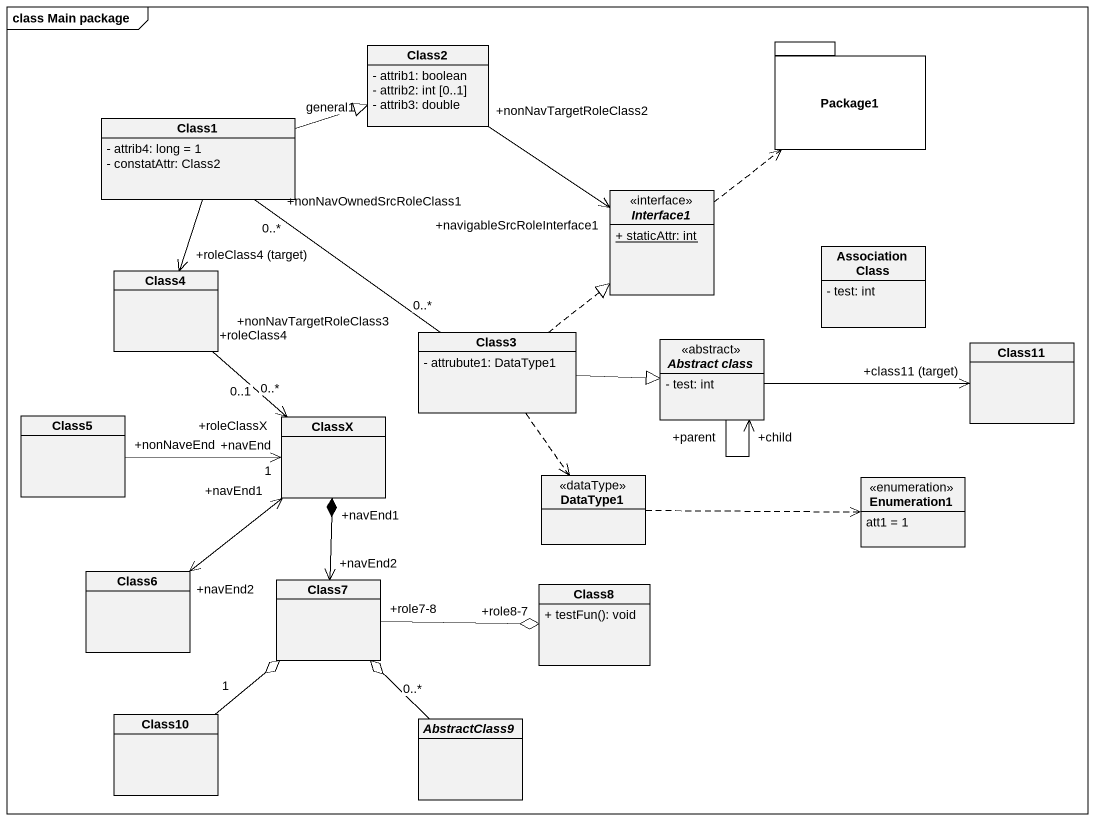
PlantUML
@startuml
mainframe class Main package
hide circle
hide empty members
skinparam classAttributeIconSize 0
class Class2 {
  - attrib1: boolean
  - attrib2: int [0..1]
  - attrib3: double
}
package Package1 {
}
class Class1 {
  - attrib4: long = 1
  - constatAttr: Class2
}
interface Interface1 {
  {static} + staticAttr: int
}
class Class4
class "Association Class" as Association_Class {
  - test: int
}
class Class3 {
  - attrubute1: DataType1
}
abstract class "Abstract class" as Abstract_class <<abstract>> {
  - test: int
}
class Class11
class Class5
class ClassX
class DataType1 <<dataType>>
enum Enumeration1 {
  att1 = 1
}
class Class6
class Class7
class Class8 {
  + testFun(): void
}
class Class10
abstract class AbstractClass9
Class1 -right-|> Class2 : general1
Class1 --> "+roleClass4 (target)" Class4
Class1 "+nonNavOwnedSrcRoleClass1\n0..*" -- "+nonNavTargetRoleClass3\n0..*" Class3
Interface1 "+navigableSrcRoleInterface1" <-up- "+nonNavTargetRoleClass2" Class2
Interface1 .up.> Package1
Class4 "+roleClass4\n0..1" --> "+roleClassX\n0..*" ClassX
Class3 .up.|> Interface1
Class3 -right-|> Abstract_class
Class3 ..> DataType1
Abstract_class "+parent" --> "+child" Abstract_class
Abstract_class -right-> "+class11 (target)" Class11
Class5 "+nonNaveEnd" -right-> "+navEnd\n1" ClassX
ClassX "+navEnd1" *--> "+navEnd2" Class7
DataType1 .right.> Enumeration1
Class6 "+navEnd2" <-up-> "+navEnd1" ClassX
Class7 "+role7-8" -right-o "+role8-7" Class8
Class10 "1" -up-o Class7
AbstractClass9 "0..*" -up-o Class7
@enduml
